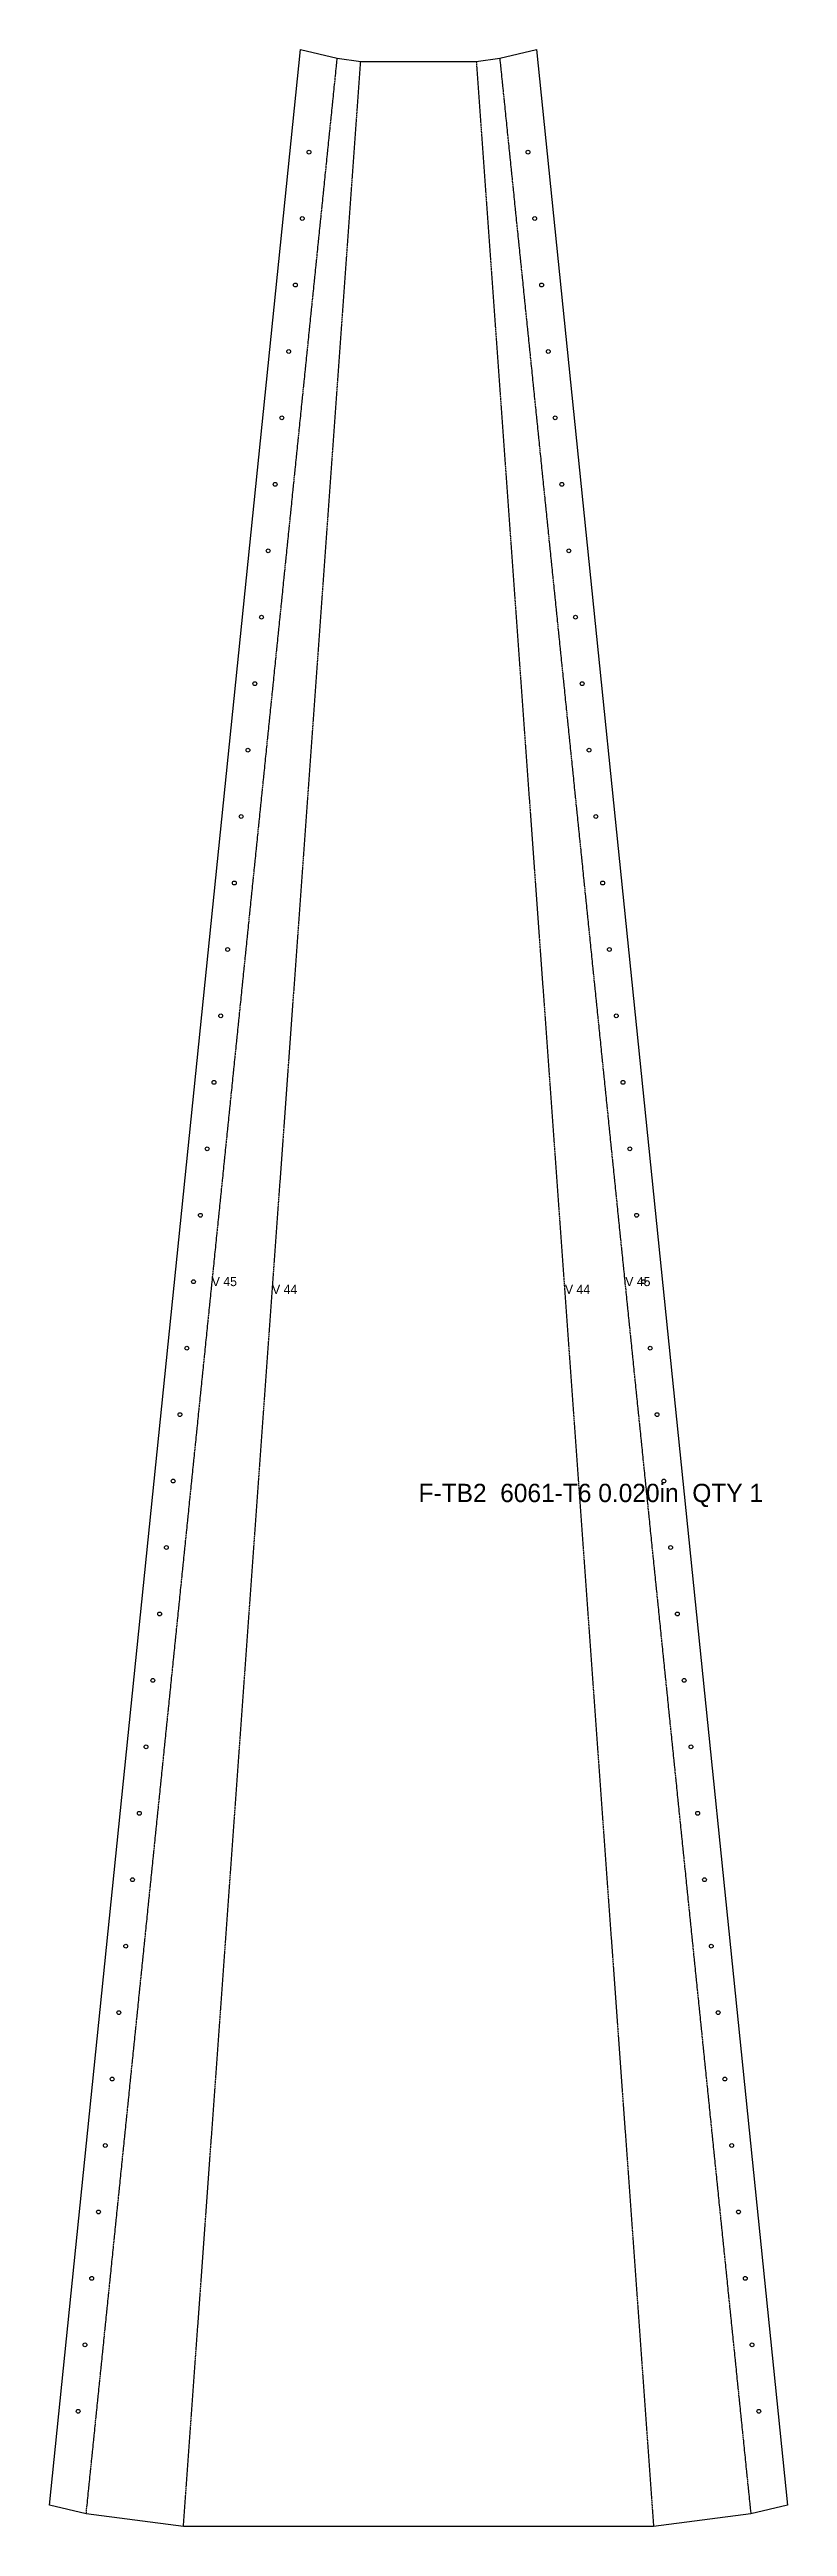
# Model space of a CAD drawing. Header units: millimetres. Extents: x -88 to 396, y 0 to 1622.
import ezdxf

# ---------------------------------------------------------------- set-up
doc = ezdxf.new("R2010")
doc.units = ezdxf.units.MM
doc.linetypes.add('DASHED', pattern=[1.524, 1.27, -0.254])
for name, color, linetype in [('CUT', 7, 'CONTINUOUS'), ('ETCH', 8, 'CONTINUOUS'), ('HOLE', 6, 'CONTINUOUS'), ('VALLEY', 1, 'DASHED')]:
    doc.layers.add(name, color=color, linetype=linetype)

msp = doc.modelspace()

# ---------------------------------------------------------------- linework, layer by layer
at = {"layer": 'CUT'}
msp.add_lwpolyline([(-63.7, 8.2), (-87.7, 14), (76.6, 1621.5), (100.7, 1615.8), (116.1, 1613.8), (191.7, 1613.8), (207.1, 1615.8), (231.2, 1621.5), (395.5, 14), (371.5, 8.2), (307.8, 0), (0, 0), (-63.7, 8.2)], close=True, dxfattribs=at)
at = {"layer": 'HOLE'}
for centre in [(82.2, 1554.4), (225.6, 1554.4), (77.8, 1510.9), (230, 1510.9), (73.3, 1467.4), (234.5, 1467.4), (68.9, 1423.9), (238.9, 1423.9), (64.4, 1380.4), (243.4, 1380.4), (60, 1336.9), (247.8, 1336.9), (55.5, 1293.4), (252.3, 1293.4), (51.1, 1249.9), (256.7, 1249.9), (46.7, 1206.4), (261.1, 1206.4), (42.2, 1162.9), (265.6, 1162.9), (37.8, 1119.4), (270, 1119.4), (33.3, 1075.9), (274.5, 1075.9), (28.9, 1032.4), (278.9, 1032.4), (24.4, 988.9), (283.4, 988.9), (20, 945.4), (287.8, 945.4), (15.5, 901.9), (292.3, 901.9), (11.1, 858.4), (296.7, 858.4), (6.6, 814.9), (301.2, 814.9), (2.2, 771.4), (305.6, 771.4), (-2.3, 727.9), (310.1, 727.9), (-6.7, 684.4), (314.5, 684.4), (-11.2, 640.9), (319, 640.9), (-15.6, 597.4), (323.4, 597.4), (-20.1, 553.9), (327.9, 553.9), (-24.5, 510.4), (332.3, 510.4), (-28.9, 466.9), (336.7, 466.9), (-33.4, 423.4), (341.2, 423.4), (-37.8, 379.9), (345.6, 379.9), (-42.3, 336.4), (350.1, 336.4), (-46.7, 292.9), (354.5, 292.9), (-51.2, 249.4), (359, 249.4), (-55.6, 205.9), (363.4, 205.9), (-60.1, 162.4), (367.9, 162.4), (-64.5, 118.9), (372.3, 118.9), (-69, 75.4), (376.8, 75.4)]:
    msp.add_circle(centre, 1.25, dxfattribs=at)
at = {"layer": 'VALLEY'}
for p, q in [((-63.7, 8.2), (100.7, 1615.8)), ((0, 0), (116.1, 1613.8)), ((191.7, 1613.8), (307.8, 0)), ((207.1, 1615.8), (371.5, 8.2))]:
    msp.add_line(p, q, dxfattribs=at)

# ---------------------------------------------------------------- texts
at = {"layer": 'ETCH'}
for s, height, p in [('V 45', 6, (18.5, 812)), ('V 44', 6, (58, 806.9)), ('V 44', 6, (249.8, 806.9)), ('V 45', 6, (289.3, 812)), ('F-TB2  6061-T6 0.020in  QTY 1', 12, (153.9, 670.6))]:
    msp.add_text(s, height=height, dxfattribs=at).set_placement(p)

doc.saveas('drawing.dxf')
